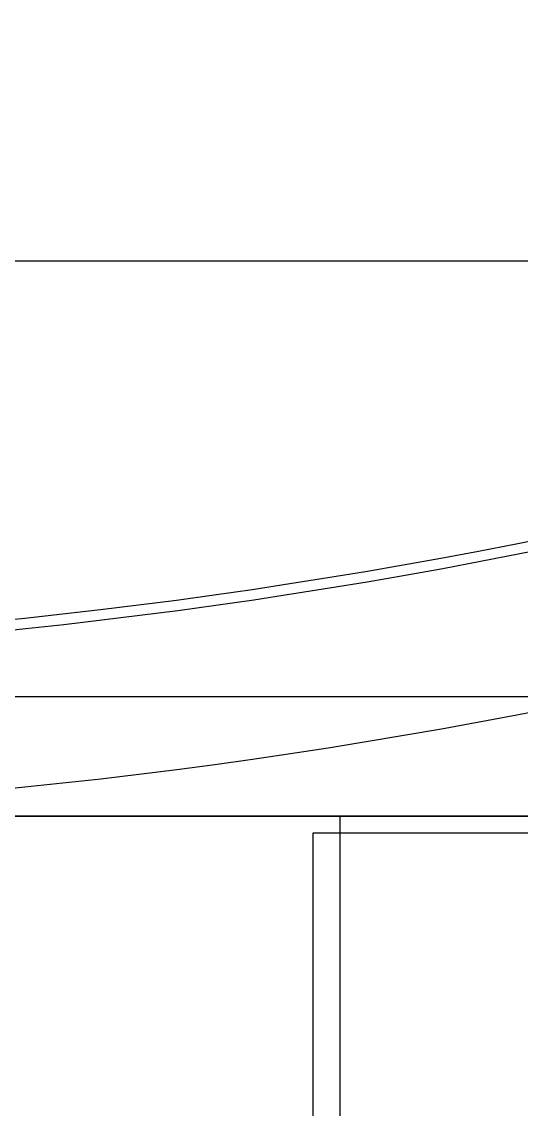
# Model space of a CAD drawing. Header units: metres. Extents: x -999 to 3200, y -1400 to 5056.
# Drawn here: x 51.3 to 96.3, y -26.4 to 71.6 of the extents above; entities that cross this region are included whole.
import ezdxf

# ---------------------------------------------------------------- set-up
doc = ezdxf.new("R2010")
doc.units = ezdxf.units.M
doc.layers.add('0.8', color=7, linetype='Continuous', true_color=0x000008)
doc.layers.add('NOITHAT', color=7, linetype='Continuous', true_color=0x000015)

msp = doc.modelspace()

# ---------------------------------------------------------------- linework, layer by layer
at = {"color": 7}
for points in [[(15.386, 10.783), (225.386, 10.783), (225.386, 307.783), (15.386, 307.783)], [(500, 0), (500, 50), (0, 50), (0, 0)], [(77.572, -1.504), (2125.002, -1.504), (2125.002, -898.504), (77.572, -898.504)]]:
    msp.add_lwpolyline(points, close=True, dxfattribs=at)
at = {"layer": '0.8', "color": 8}
for p, q in [((80, 0), (0, 0)), ((80, -49), (80, 0))]:
    msp.add_line(p, q, dxfattribs=at)
for radius, start, end in [(493.387, 244.21886, 295.78114), (494.327, 244.21886, 295.78114), (508.525, 244.98908, 295.01092)]:
    msp.add_arc((0, 508.525), radius, start, end, dxfattribs=at)
at = {"layer": 'NOITHAT', "color": 21}
msp.add_lwpolyline([(0, 787.5), (0.286, 0), (1575.286, 0.573), (1575, 788.073)], close=True, dxfattribs=at)

doc.saveas('drawing.dxf')
